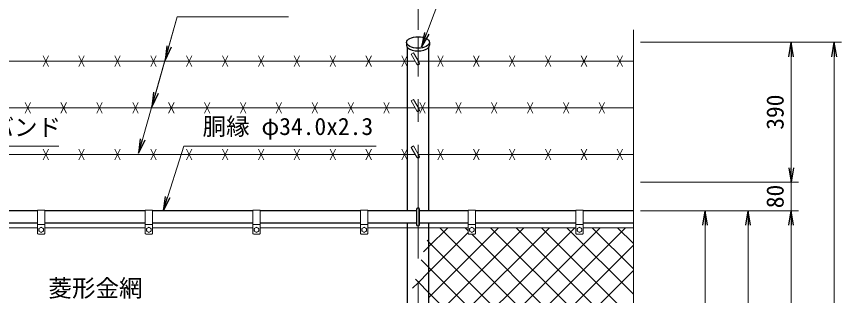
# Model space of a CAD drawing. Units: millimetres, scale not verified. Extents: x -4210 to 4210, y -2971 to 2972.
# Drawn here: x -2694 to -395, y 1026 to 1804 of the extents above; entities that cross this region are included whole.
import ezdxf
from ezdxf.enums import TextEntityAlignment as Align

# ---------------------------------------------------------------- set-up
doc = ezdxf.new("R2010")
doc.units = ezdxf.units.MM
doc.header["$LTSCALE"] = 10
doc.linetypes.add('USER1', pattern=[50.8, 31.75, -6.35, 6.35, -6.35])
for name, color, linetype, lineweight in [('0-0_D-STR1', 1, 'Continuous', 25), ('0-1_D-STR3', 3, 'Continuous', 13), ('0-2_D-BMK', 2, 'USER1', 13), ('0-3_D-STR2', 7, 'Continuous', 13), ('0-4_D-STR-DIM', 7, 'Continuous', 13), ('0-5_0', 7, 'Continuous', 25), ('0-A_D-STR-TXT', 7, 'Continuous', 13)]:
    doc.layers.add(name, color=color, linetype=linetype, lineweight=lineweight)
doc.styles.add('ＭＳ ゴシック', font='')
doc.styles.get('ＭＳ ゴシック').set_extended_font_data('MS Gothic')

# ---------------------------------------------------------------- blocks, each defined once
blk = doc.blocks.new('_Open')
at = {"layer": '0-5_0'}
blk.add_line((-10, 1.667), (0, 0), dxfattribs=at)
blk.add_lwpolyline([(-10, -1.667), (0, 0), (-10, 0)], dxfattribs=at)

msp = doc.modelspace()

# ---------------------------------------------------------------- linework, layer by layer
at = {"layer": '0-0_D-STR1'}
for p, q in [((-1606.75, 1731.6), (-1606.75, 1723.64)), ((-1542.55, 1731.6), (-1542.55, 1723.64)), ((-1604.9, 1718.33), (-1604.9, 1261.89)), ((-1544.4, 1261.89), (-1544.4, 1718.33)), ((-2634.65, 1261.89), (-2914.65, 1261.89)), ((-2334.65, 1261.89), (-2614.65, 1261.89)), ((-2034.65, 1261.89), (-2314.65, 1261.89)), ((-1734.65, 1261.89), (-2014.65, 1261.89)), ((-1578.65, 1261.89), (-1714.65, 1261.89)), ((-1434.65, 1261.89), (-1570.65, 1261.89)), ((-1134.65, 1261.89), (-1414.65, 1261.89)), ((-974.65, 1261.89), (-1114.65, 1261.89)), ((-2634.65, 1227.89), (-2914.65, 1227.89)), ((-2334.65, 1227.89), (-2614.65, 1227.89)), ((-2034.65, 1227.89), (-2314.65, 1227.89)), ((-1734.65, 1227.89), (-2014.65, 1227.89)), ((-1578.65, 1227.89), (-1714.65, 1227.89)), ((-1604.9, 1227.89), (-1604.9, -474.11)), ((-1434.65, 1227.89), (-1570.65, 1227.89)), ((-1544.4, -474.11), (-1544.4, 1227.89)), ((-1134.65, 1227.89), (-1414.65, 1227.89)), ((-974.65, 1227.89), (-1114.65, 1227.89))]:
    msp.add_line(p, q, dxfattribs=at)
msp.add_ellipse((-1574.65, 1731.6), major_axis=(-32.1, 0), ratio=0.494803, dxfattribs=at)
msp.add_ellipse((-1574.65, 1723.64), major_axis=(-32.1, 0), ratio=0.494803, start_param=6.2831853, end_param=9.424778, dxfattribs=at)
at = {"layer": '0-1_D-STR3'}
for p, q in [((-1594.05, 1698.77), (-1587.12, 1702.77)), ((-1587.12, 1702.77), (-1571.19, 1675.18)), ((-1582.74, 1679.18), (-3373.5, 1679.18)), ((-2619.65, 1664.18), (-2604.65, 1694.18)), ((-2619.65, 1694.18), (-2604.65, 1664.18)), ((-2519.65, 1664.18), (-2504.65, 1694.18)), ((-2519.65, 1694.18), (-2504.65, 1664.18)), ((-2419.65, 1664.18), (-2404.65, 1694.18)), ((-2419.65, 1694.18), (-2404.65, 1664.18)), ((-2319.65, 1664.18), (-2304.65, 1694.18)), ((-2319.65, 1694.18), (-2304.65, 1664.18)), ((-2219.65, 1664.18), (-2204.65, 1694.18)), ((-2219.65, 1694.18), (-2204.65, 1664.18)), ((-2119.65, 1664.18), (-2104.65, 1694.18)), ((-2119.65, 1694.18), (-2104.65, 1664.18)), ((-2019.65, 1664.18), (-2004.65, 1694.18)), ((-2019.65, 1694.18), (-2004.65, 1664.18)), ((-1919.65, 1664.18), (-1904.65, 1694.18)), ((-1919.65, 1694.18), (-1904.65, 1664.18)), ((-1819.65, 1664.18), (-1804.65, 1694.18)), ((-1819.65, 1694.18), (-1804.65, 1664.18)), ((-1719.65, 1664.18), (-1704.65, 1694.18)), ((-1719.65, 1694.18), (-1704.65, 1664.18)), ((-1619.65, 1664.18), (-1604.65, 1694.18)), ((-1619.65, 1694.18), (-1604.65, 1664.18)), ((-1594.05, 1698.77), (-1578.12, 1671.18)), ((-974.65, 1679.18), (-1573.5, 1679.18)), ((-1519.65, 1664.18), (-1504.65, 1694.18)), ((-1519.65, 1694.18), (-1504.65, 1664.18)), ((-1419.65, 1664.18), (-1404.65, 1694.18)), ((-1419.65, 1694.18), (-1404.65, 1664.18)), ((-1319.65, 1664.18), (-1304.65, 1694.18)), ((-1319.65, 1694.18), (-1304.65, 1664.18)), ((-1219.65, 1664.18), (-1204.65, 1694.18)), ((-1219.65, 1694.18), (-1204.65, 1664.18)), ((-1119.65, 1664.18), (-1104.65, 1694.18)), ((-1119.65, 1694.18), (-1104.65, 1664.18)), ((-1019.65, 1664.18), (-1004.65, 1694.18)), ((-1019.65, 1694.18), (-1004.65, 1664.18)), ((-2669.65, 1534.27), (-2654.65, 1564.27)), ((-2669.65, 1564.27), (-2654.65, 1534.27)), ((-2569.65, 1534.27), (-2554.65, 1564.27)), ((-2569.65, 1564.27), (-2554.65, 1534.27)), ((-2469.65, 1534.27), (-2454.65, 1564.27)), ((-2469.65, 1564.27), (-2454.65, 1534.27)), ((-2369.65, 1534.27), (-2354.65, 1564.27)), ((-2369.65, 1564.27), (-2354.65, 1534.27)), ((-2269.65, 1534.27), (-2254.65, 1564.27)), ((-2269.65, 1564.27), (-2254.65, 1534.27)), ((-2169.65, 1534.27), (-2154.65, 1564.27)), ((-2169.65, 1564.27), (-2154.65, 1534.27)), ((-2069.65, 1534.27), (-2054.65, 1564.27)), ((-2069.65, 1564.27), (-2054.65, 1534.27)), ((-1969.65, 1534.27), (-1954.65, 1564.27)), ((-1969.65, 1564.27), (-1954.65, 1534.27)), ((-1869.65, 1534.27), (-1854.65, 1564.27)), ((-1869.65, 1564.27), (-1854.65, 1534.27)), ((-1769.65, 1534.27), (-1754.65, 1564.27)), ((-1769.65, 1564.27), (-1754.65, 1534.27)), ((-1669.65, 1534.27), (-1654.65, 1564.27)), ((-1669.65, 1564.27), (-1654.65, 1534.27)), ((-1594.05, 1568.86), (-1587.12, 1572.86)), ((-1594.05, 1568.86), (-1578.12, 1541.27)), ((-1587.12, 1572.86), (-1571.19, 1545.27)), ((-1569.65, 1534.27), (-1554.65, 1564.27)), ((-1569.65, 1564.27), (-1554.65, 1534.27)), ((-1469.65, 1534.27), (-1454.65, 1564.27)), ((-1469.65, 1564.27), (-1454.65, 1534.27)), ((-1369.65, 1534.27), (-1354.65, 1564.27)), ((-1369.65, 1564.27), (-1354.65, 1534.27)), ((-1269.65, 1534.27), (-1254.65, 1564.27)), ((-1269.65, 1564.27), (-1254.65, 1534.27)), ((-1169.65, 1534.27), (-1154.65, 1564.27)), ((-1169.65, 1564.27), (-1154.65, 1534.27)), ((-1069.65, 1534.27), (-1054.65, 1564.27)), ((-1069.65, 1564.27), (-1054.65, 1534.27)), ((-1582.74, 1549.27), (-3373.5, 1549.27)), ((-974.65, 1549.27), (-1573.5, 1549.27)), ((-2619.65, 1404.37), (-2604.65, 1434.37)), ((-2619.65, 1434.37), (-2604.65, 1404.37)), ((-2519.65, 1404.37), (-2504.65, 1434.37)), ((-2519.65, 1434.37), (-2504.65, 1404.37)), ((-2419.65, 1404.37), (-2404.65, 1434.37)), ((-2419.65, 1434.37), (-2404.65, 1404.37)), ((-2319.65, 1404.37), (-2304.65, 1434.37)), ((-2319.65, 1434.37), (-2304.65, 1404.37)), ((-2219.65, 1404.37), (-2204.65, 1434.37)), ((-2219.65, 1434.37), (-2204.65, 1404.37)), ((-2119.65, 1404.37), (-2104.65, 1434.37)), ((-2119.65, 1434.37), (-2104.65, 1404.37)), ((-2019.65, 1404.37), (-2004.65, 1434.37)), ((-2019.65, 1434.37), (-2004.65, 1404.37)), ((-1919.65, 1404.37), (-1904.65, 1434.37)), ((-1919.65, 1434.37), (-1904.65, 1404.37)), ((-1819.65, 1404.37), (-1804.65, 1434.37)), ((-1819.65, 1434.37), (-1804.65, 1404.37)), ((-1719.65, 1404.37), (-1704.65, 1434.37)), ((-1719.65, 1434.37), (-1704.65, 1404.37)), ((-1619.65, 1404.37), (-1604.65, 1434.37)), ((-1619.65, 1434.37), (-1604.65, 1404.37)), ((-1594.05, 1438.96), (-1587.12, 1442.96)), ((-1594.05, 1438.96), (-1578.12, 1411.37)), ((-1587.12, 1442.96), (-1571.19, 1415.37)), ((-1519.65, 1404.37), (-1504.65, 1434.37)), ((-1519.65, 1434.37), (-1504.65, 1404.37)), ((-1419.65, 1404.37), (-1404.65, 1434.37)), ((-1419.65, 1434.37), (-1404.65, 1404.37)), ((-1319.65, 1404.37), (-1304.65, 1434.37)), ((-1319.65, 1434.37), (-1304.65, 1404.37)), ((-1219.65, 1404.37), (-1204.65, 1434.37)), ((-1219.65, 1434.37), (-1204.65, 1404.37)), ((-1119.65, 1404.37), (-1104.65, 1434.37)), ((-1119.65, 1434.37), (-1104.65, 1404.37)), ((-1019.65, 1404.37), (-1004.65, 1434.37)), ((-1019.65, 1434.37), (-1004.65, 1404.37)), ((-1582.74, 1419.37), (-3373.5, 1419.37)), ((-974.65, 1419.37), (-1573.5, 1419.37)), ((-1578.65, 1222.89), (-1578.65, 1266.89)), ((-1570.65, 1222.89), (-1570.65, 1266.89)), ((-2634.65, 1263.89), (-2634.65, 1198.89)), ((-2614.65, 1263.89), (-2634.65, 1263.89)), ((-2614.65, 1263.89), (-2614.65, 1198.89)), ((-2334.65, 1263.89), (-2334.65, 1198.89)), ((-2314.65, 1263.89), (-2334.65, 1263.89)), ((-2314.65, 1263.89), (-2314.65, 1198.89)), ((-2034.65, 1263.89), (-2034.65, 1198.89)), ((-2014.65, 1263.89), (-2034.65, 1263.89)), ((-2014.65, 1263.89), (-2014.65, 1198.89)), ((-1734.65, 1263.89), (-1734.65, 1198.89)), ((-1714.65, 1263.89), (-1734.65, 1263.89)), ((-1714.65, 1263.89), (-1714.65, 1198.89)), ((-1434.65, 1263.89), (-1434.65, 1198.89)), ((-1414.65, 1263.89), (-1434.65, 1263.89)), ((-1414.65, 1263.89), (-1414.65, 1198.89)), ((-1134.65, 1263.89), (-1134.65, 1198.89)), ((-1114.65, 1263.89), (-1134.65, 1263.89)), ((-1114.65, 1263.89), (-1114.65, 1198.89)), ((-2614.65, 1223.89), (-2634.65, 1223.89)), ((-2314.65, 1223.89), (-2334.65, 1223.89)), ((-2014.65, 1223.89), (-2034.65, 1223.89)), ((-1714.65, 1223.89), (-1734.65, 1223.89)), ((-1414.65, 1223.89), (-1434.65, 1223.89)), ((-1114.65, 1223.89), (-1134.65, 1223.89)), ((-2914.65, 1214.89), (-2634.65, 1214.89)), ((-2616.65, 1196.89), (-2632.65, 1196.89)), ((-2631.15, 1212.63), (-2624.65, 1216.39)), ((-2631.15, 1212.63), (-2631.15, 1205.15)), ((-2624.65, 1216.39), (-2618.15, 1212.63)), ((-2618.15, 1212.63), (-2618.15, 1205.15)), ((-2614.65, 1214.89), (-2334.65, 1214.89)), ((-2316.65, 1196.89), (-2332.65, 1196.89)), ((-2331.15, 1212.63), (-2324.65, 1216.39)), ((-2331.15, 1212.63), (-2331.15, 1205.15)), ((-2324.65, 1216.39), (-2318.15, 1212.63)), ((-2318.15, 1212.63), (-2318.15, 1205.15)), ((-2314.65, 1214.89), (-2034.65, 1214.89)), ((-2016.65, 1196.89), (-2032.65, 1196.89)), ((-2031.15, 1212.63), (-2024.65, 1216.39)), ((-2031.15, 1212.63), (-2031.15, 1205.15)), ((-2024.65, 1216.39), (-2018.15, 1212.63)), ((-2018.15, 1212.63), (-2018.15, 1205.15)), ((-2014.65, 1214.89), (-1734.65, 1214.89)), ((-1716.65, 1196.89), (-1732.65, 1196.89)), ((-1731.15, 1212.63), (-1724.65, 1216.39)), ((-1731.15, 1212.63), (-1731.15, 1205.15)), ((-1724.65, 1216.39), (-1718.15, 1212.63)), ((-1718.15, 1212.63), (-1718.15, 1205.15)), ((-1714.65, 1214.89), (-1434.65, 1214.89)), ((-1416.65, 1196.89), (-1432.65, 1196.89)), ((-1431.15, 1212.63), (-1424.65, 1216.39)), ((-1431.15, 1212.63), (-1431.15, 1205.15)), ((-1424.65, 1216.39), (-1418.15, 1212.63)), ((-1418.15, 1212.63), (-1418.15, 1205.15)), ((-1414.65, 1214.89), (-1134.65, 1214.89)), ((-1116.65, 1196.89), (-1132.65, 1196.89)), ((-1131.15, 1212.63), (-1124.65, 1216.39)), ((-1131.15, 1212.63), (-1131.15, 1205.15)), ((-1124.65, 1216.39), (-1118.15, 1212.63)), ((-1118.15, 1212.63), (-1118.15, 1205.15)), ((-1114.65, 1214.89), (-974.65, 1214.89))]:
    msp.add_line(p, q, dxfattribs=at)
for points in [[(-2631.15, 1205.15), (-2624.65, 1201.39), (-2618.15, 1205.15)], [(-2331.15, 1205.15), (-2324.65, 1201.39), (-2318.15, 1205.15)], [(-2031.15, 1205.15), (-2024.65, 1201.39), (-2018.15, 1205.15)], [(-1731.15, 1205.15), (-1724.65, 1201.39), (-1718.15, 1205.15)], [(-1431.15, 1205.15), (-1424.65, 1201.39), (-1418.15, 1205.15)], [(-1131.15, 1205.15), (-1124.65, 1201.39), (-1118.15, 1205.15)]]:
    msp.add_lwpolyline(points, dxfattribs=at)
for centre in [(-2624.65, 1208.89), (-2324.65, 1208.89), (-2024.65, 1208.89), (-1724.65, 1208.89), (-1424.65, 1208.89), (-1124.65, 1208.89)]:
    msp.add_circle(centre, 6.49, dxfattribs=at)
for centre, radius, start, end in [((-1574.65, 1673.18), 4, 210, 30), ((-1574.65, 1543.27), 4, 210, 30), ((-1574.65, 1413.37), 4, 210, 30), ((-1574.65, 1266.89), 4, 0, 180), ((-1574.65, 1222.89), 4, 180, 0), ((-2632.65, 1198.89), 2, 180, 270), ((-2616.65, 1198.89), 2, 270, 0), ((-2332.65, 1198.89), 2, 180, 270), ((-2316.65, 1198.89), 2, 270, 0), ((-2032.65, 1198.89), 2, 180, 270), ((-2016.65, 1198.89), 2, 270, 0), ((-1732.65, 1198.89), 2, 180, 270), ((-1716.65, 1198.89), 2, 270, 0), ((-1432.65, 1198.89), 2, 180, 270), ((-1416.65, 1198.89), 2, 270, 0), ((-1132.65, 1198.89), 2, 180, 270), ((-1116.65, 1198.89), 2, 270, 0)]:
    msp.add_arc(centre, radius, start, end, dxfattribs=at)
at = {"layer": '0-2_D-BMK'}
msp.add_line((-1574.65, -903.11), (-1574.65, 1746.89), dxfattribs=at)
at = {"layer": '0-3_D-STR2'}
for p, q in [((-1544.4, 1020.67), (-1350.18, 1214.89)), ((-1544.4, 949.96), (-1279.47, 1214.89)), ((-1544.4, 879.25), (-1208.76, 1214.89)), ((-1434.65, 1206.51), (-1443.03, 1214.89)), ((-974.65, 746.51), (-1425.03, 1196.89)), ((-974.65, 817.22), (-1372.32, 1214.89)), ((-974.65, 887.94), (-1301.61, 1214.89)), ((-974.65, 958.65), (-1230.9, 1214.89)), ((-974.65, 1029.36), (-1160.19, 1214.89)), ((-974.65, 1100.07), (-1089.48, 1214.89)), ((-974.65, 1170.78), (-1018.77, 1214.89)), ((-1544.4, 1174.84), (-1549.4, 1179.84)), ((-1047.45, 677.89), (-1544.4, 1174.84)), ((-1462.92, 677.89), (-974.65, 1166.16)), ((-1544.4, 1104.13), (-1565.78, 1125.51)), ((-1118.16, 677.89), (-1544.4, 1104.13)), ((-1392.21, 677.89), (-974.65, 1095.45))]:
    msp.add_line(p, q, dxfattribs=at)
for points in [[(-1772.95, 438.58), (-1604.9, 606.62), (-1574.65, 636.87), (-1544.4, 667.12), (-1533.63, 677.89), (-996.63, 1214.89)], [(-1711.88, 641.06), (-1675.05, 677.89), (-1604.9, 748.04), (-1574.65, 778.29), (-1544.4, 808.54), (-1138.05, 1214.89)], [(-1589.75, 1046.03), (-1574.65, 1061.13), (-1544.4, 1091.38), (-1434.65, 1201.13)], [(-1584.79, 697.45), (-1574.65, 707.58), (-1544.4, 737.83), (-1067.34, 1214.89)], [(-1559.22, 1147.28), (-1544.4, 1162.09), (-1491.6, 1214.89)], [(-974.65, 675.8), (-976.74, 677.89), (-1513.74, 1214.89)], [(-974.65, 463.67), (-1188.88, 677.89), (-1544.4, 1033.42), (-1574.65, 1063.67), (-1582.17, 1071.18)]]:
    msp.add_lwpolyline(points, dxfattribs=at)
at = {"layer": '0-4_D-STR-DIM'}
for p, q in [((-1574.65, 1766.89), (-1574.65, 2041.89)), ((-1574.65, 1766.89), (-1574.65, 2041.89)), ((-974.65, 1766.89), (-974.65, 402.55)), ((-954.65, 1731.89), (-394.65, 1731.89)), ((-954.65, 1731.89), (-514.65, 1731.89)), ((-534.65, 1381.89), (-534.65, 1691.89)), ((-414.65, 1691.89), (-414.65, -498.11)), ((-534.65, 1381.89), (-534.65, 1421.89)), ((-954.65, 1341.89), (-514.65, 1341.89)), ((-954.65, 1341.89), (-514.65, 1341.89)), ((-534.65, 1341.89), (-534.65, 1261.89)), ((-954.65, 1261.89), (-634.65, 1261.89)), ((-954.65, 1261.89), (-514.65, 1261.89)), ((-954.65, 1261.89), (-754.65, 1261.89)), ((-954.65, 1261.89), (-514.65, 1261.89)), ((-774.65, 711.89), (-774.65, 1221.89)), ((-654.65, 1221.89), (-654.65, -468.11)), ((-534.65, -498.11), (-534.65, 1221.89)), ((-534.65, 1221.89), (-534.65, 1181.89))]:
    msp.add_line(p, q, dxfattribs=at)
at = {"layer": '0-A_D-STR-TXT'}
for q in [(-2315.87, 1554.17), (-2279.02, 1684.08)]:
    msp.add_line((-2245.41, 1802.57), q, dxfattribs=at)
for points in [[(-979.26, 1854.89), (-1513.94, 1854.89), (-1563.97, 1721.34)], [(-1935.86, 1802.57), (-2245.41, 1802.57), (-2352.72, 1424.27)], [(-2575.77, 1442.66), (-2878.22, 1442.66), (-2924.15, 1265.83)], [(-1691.54, 1442.66), (-2227.49, 1442.66), (-2284.05, 1263.8)]]:
    msp.add_lwpolyline(points, dxfattribs=at)

# ---------------------------------------------------------------- block references
at = {"layer": '0-4_D-STR-DIM', "xscale": 4, "yscale": 4}
for p, rotation in [((-534.65, 1731.89), 90), ((-414.65, 1731.89), 90), ((-534.65, 1341.89), 270), ((-534.65, 1341.89), 270), ((-774.65, 1261.89), 90), ((-654.65, 1261.89), 90), ((-534.65, 1261.89), 90), ((-534.65, 1261.89), 90)]:
    msp.add_blockref('_Open', p, dxfattribs=dict(at, rotation=rotation))
at = {"layer": '0-A_D-STR-TXT', "xscale": 4, "yscale": 4}
for p, rotation in [((-1564.67, 1719.46), 249.46512), ((-2279.57, 1682.15), 254.16392), ((-2316.41, 1552.25), 254.16392), ((-2353.26, 1422.35), 254.16392), ((-2284.65, 1261.89), 252.45219)]:
    msp.add_blockref('_Open', p, dxfattribs=dict(at, rotation=rotation))

# ---------------------------------------------------------------- texts
at = {"layer": '0-4_D-STR-DIM', "style": 'ＭＳ ゴシック'}
for s, p in [('390', (-541.4, 1488.02)), ('80', (-541.4, 1269.27))]:
    msp.add_text(s, height=48.09, rotation=90, dxfattribs=at).set_placement(p, align=Align.BOTTOM_LEFT)
at = {"layer": '0-A_D-STR-TXT', "style": 'ＭＳ ゴシック'}
for s, p in [('吊バンド', (-2831.61, 1456.52)), ('胴縁 φ34.0x2.3', (-2175.04, 1458.93)), ('菱形金網', (-2604.6, 1007.79))]:
    msp.add_text(s, height=48.09, dxfattribs=at).set_placement(p, align=Align.BOTTOM_LEFT)

doc.saveas('drawing.dxf')
